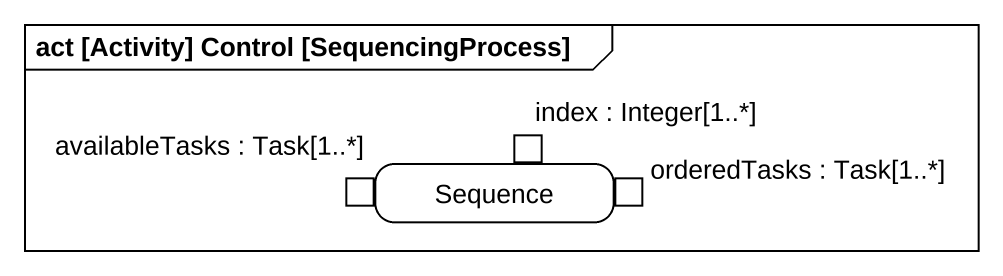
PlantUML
@startuml
mainframe act [Activity] Control [SequencingProcess]
hide empty description
state Sequence #FFFFFF {
  state "index : Integer[1..*]" as index_Integer_1 <<inputPin>>
  state "availableTasks : Task[1..*]" as availableTasks_Task_1 <<inputPin>>
  state "orderedTasks : Task[1..*]" as orderedTasks_Task_1 <<outputPin>>
}
@enduml
